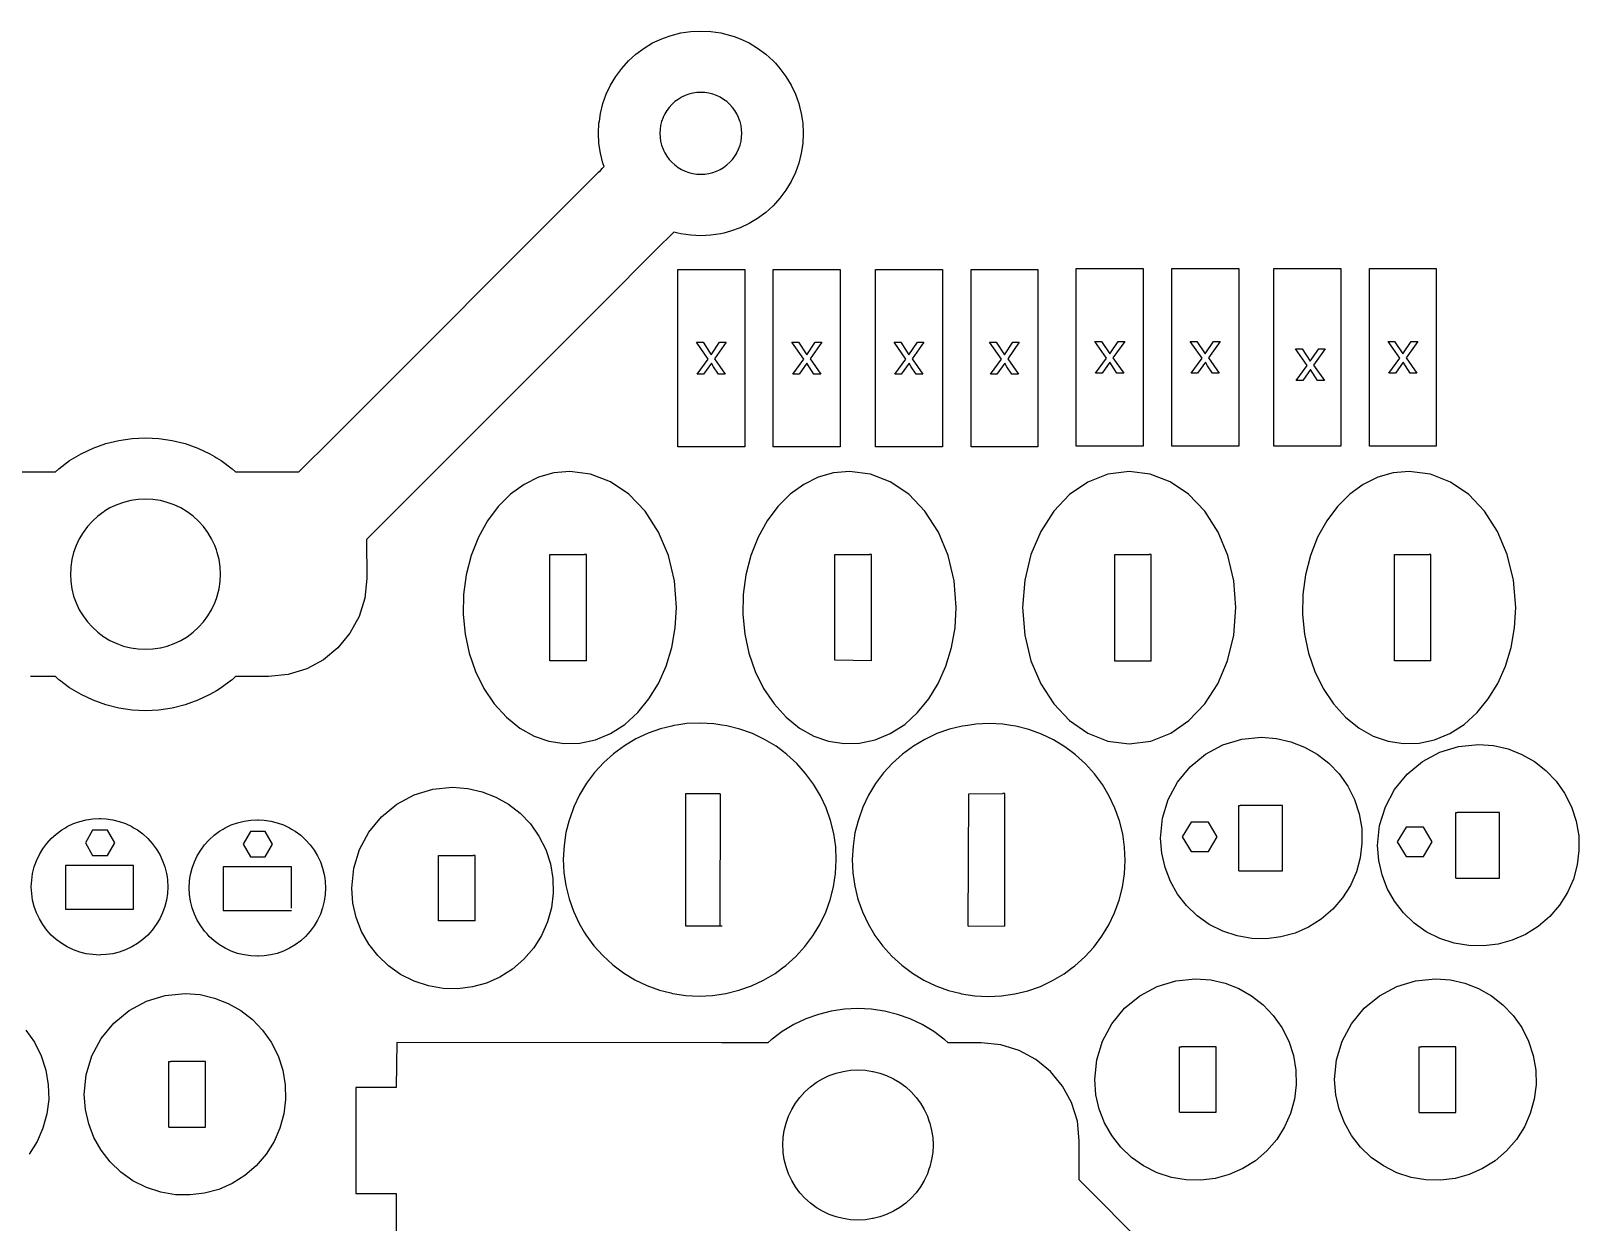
# Model space of a CAD drawing. Extents: x -171 to 171, y -88 to 88.
# Drawn here: x 60.6 to 170.5, y 3.2 to 87.8 of the extents above; entities that cross this region are included whole.
import ezdxf

# ---------------------------------------------------------------- set-up
doc = ezdxf.new("R2010")
doc.units = 0
doc.layers.add('MODELSKETCH_VISIBLE', color=7, linetype='CONTINUOUS')

msp = doc.modelspace()

# ---------------------------------------------------------------- linework, layer by layer
at = {"layer": 'MODELSKETCH_VISIBLE'}
for p, q in [((104.13, 86.55), (104.74, 86.92)), ((104.74, 86.92), (105.39, 87.22)), ((105.39, 87.22), (105.52, 87.27)), ((105.52, 87.27), (106.06, 87.46)), ((106.06, 87.46), (106.75, 87.63)), ((106.75, 87.63), (107.45, 87.74)), ((107.45, 87.74), (108.17, 87.77)), ((108.17, 87.77), (108.88, 87.74)), ((108.88, 87.74), (109.58, 87.63)), ((109.58, 87.63), (110.28, 87.46)), ((110.28, 87.46), (110.53, 87.37)), ((110.53, 87.37), (110.95, 87.22)), ((110.95, 87.22), (111.59, 86.92)), ((111.59, 86.92), (112.2, 86.55)), ((103.03, 85.65), (103.56, 86.12)), ((103.56, 86.12), (104.13, 86.55)), ((112.2, 86.55), (112.78, 86.12)), ((112.78, 86.12), (113.3, 85.65)), ((102.12, 84.54), (102.55, 85.12)), ((102.55, 85.12), (103.03, 85.65)), ((113.3, 85.65), (113.46, 85.48)), ((113.46, 85.48), (113.78, 85.12)), ((113.78, 85.12), (114.21, 84.54)), ((101.45, 83.29), (101.76, 83.93)), ((101.76, 83.93), (102.12, 84.54)), ((114.21, 84.54), (114.58, 83.93)), ((114.58, 83.93), (114.88, 83.29)), ((101.04, 81.92), (101.21, 82.62)), ((101.21, 82.62), (101.45, 83.29)), ((106.11, 82.56), (105.92, 82.35)), ((106.32, 82.76), (106.11, 82.56)), ((106.55, 82.92), (106.32, 82.76)), ((106.76, 83.05), (106.55, 82.92)), ((106.8, 83.07), (106.76, 83.05)), ((107.05, 83.19), (106.8, 83.07)), ((107.32, 83.29), (107.05, 83.19)), ((107.5, 83.34), (107.32, 83.29)), ((107.6, 83.36), (107.5, 83.34)), ((107.88, 83.4), (107.6, 83.36)), ((108.17, 83.41), (107.88, 83.4)), ((108.45, 83.4), (108.17, 83.41)), ((108.73, 83.36), (108.45, 83.4)), ((109.01, 83.29), (108.73, 83.36)), ((109.28, 83.19), (109.01, 83.29)), ((109.49, 83.1), (109.28, 83.19)), ((109.54, 83.07), (109.49, 83.1)), ((109.78, 82.92), (109.54, 83.07)), ((110.01, 82.76), (109.78, 82.92)), ((110.22, 82.56), (110.01, 82.76)), ((110.42, 82.35), (110.22, 82.56)), ((114.88, 83.29), (115.12, 82.62)), ((115.12, 82.62), (115.17, 82.42)), ((100.93, 81.22), (100.96, 81.37)), ((100.96, 81.37), (101.04, 81.92)), ((105.38, 81.35), (105.31, 81.07)), ((105.48, 81.62), (105.38, 81.35)), ((105.52, 81.71), (105.48, 81.62)), ((105.6, 81.88), (105.52, 81.71)), ((105.75, 82.12), (105.6, 81.88)), ((105.92, 82.35), (105.75, 82.12)), ((110.58, 82.12), (110.42, 82.35)), ((110.73, 81.88), (110.58, 82.12)), ((110.85, 81.62), (110.73, 81.88)), ((110.94, 81.37), (110.85, 81.62)), ((110.95, 81.35), (110.94, 81.37)), ((111.02, 81.07), (110.95, 81.35)), ((115.17, 82.42), (115.29, 81.92)), ((115.29, 81.92), (115.38, 81.37)), ((115.38, 81.37), (115.4, 81.22)), ((100.9, 80.51), (100.93, 81.22)), ((100.93, 79.79), (100.9, 80.51)), ((105.27, 80.79), (105.26, 80.51)), ((105.26, 80.51), (105.27, 80.22)), ((105.31, 81.07), (105.27, 80.79)), ((111.06, 80.79), (111.02, 81.07)), ((111.07, 80.51), (111.06, 80.79)), ((111.06, 80.22), (111.07, 80.51)), ((115.4, 81.22), (115.43, 80.51)), ((115.43, 80.51), (115.4, 79.79)), ((101.04, 79.09), (100.93, 79.79)), ((105.27, 80.22), (105.31, 79.94)), ((105.31, 79.94), (105.38, 79.66)), ((105.38, 79.66), (105.48, 79.39)), ((105.48, 79.39), (105.52, 79.31)), ((105.52, 79.31), (105.6, 79.13)), ((110.73, 79.13), (110.85, 79.39)), ((110.85, 79.39), (110.95, 79.66)), ((110.85, 79.39), (110.85, 79.39)), ((110.95, 79.66), (111.02, 79.94)), ((111.02, 79.94), (111.06, 80.22)), ((115.4, 79.79), (115.29, 79.09)), ((101.21, 78.4), (101.04, 79.09)), ((101.19, 78.04), (101.28, 78.13)), ((101.3, 78.15), (101.21, 78.4)), ((101.28, 78.13), (101.3, 78.15)), ((105.6, 79.13), (105.75, 78.89)), ((105.75, 78.89), (105.92, 78.66)), ((105.92, 78.66), (106.11, 78.45)), ((106.11, 78.45), (106.32, 78.26)), ((106.32, 78.26), (106.55, 78.09)), ((106.55, 78.09), (106.8, 77.94)), ((109.54, 77.94), (109.78, 78.09)), ((109.78, 78.09), (110.01, 78.26)), ((110.01, 78.26), (110.22, 78.45)), ((110.22, 78.45), (110.42, 78.66)), ((110.42, 78.66), (110.58, 78.89)), ((110.58, 78.89), (110.71, 79.11)), ((110.71, 79.11), (110.73, 79.13)), ((115.12, 78.4), (114.88, 77.73)), ((115.29, 79.09), (115.12, 78.4)), ((82.05, 58.9), (100.9, 77.74)), ((100.9, 77.74), (101.03, 77.87)), ((101.03, 77.87), (101.19, 78.04)), ((106.8, 77.94), (107.05, 77.82)), ((107.05, 77.82), (107.32, 77.72)), ((107.32, 77.72), (107.5, 77.68)), ((107.5, 77.68), (107.6, 77.65)), ((107.6, 77.65), (107.88, 77.61)), ((107.88, 77.61), (108.17, 77.6)), ((108.17, 77.6), (108.45, 77.61)), ((108.45, 77.61), (108.73, 77.65)), ((108.73, 77.65), (109.01, 77.72)), ((109.01, 77.72), (109.28, 77.82)), ((109.28, 77.82), (109.49, 77.92)), ((109.49, 77.92), (109.54, 77.94)), ((114.58, 77.08), (114.21, 76.47)), ((114.88, 77.73), (114.58, 77.08)), ((113.78, 75.9), (113.46, 75.54)), ((114.21, 76.47), (113.78, 75.9)), ((112.78, 74.89), (112.2, 74.46)), ((113.3, 75.37), (112.78, 74.89)), ((113.46, 75.54), (113.3, 75.37)), ((110.95, 73.79), (110.28, 73.55)), ((111.59, 74.1), (110.95, 73.79)), ((112.2, 74.46), (111.59, 74.1)), ((105.99, 73.24), (105.26, 72.51)), ((106.18, 73.43), (105.99, 73.24)), ((106.24, 73.49), (106.18, 73.43)), ((106.25, 73.5), (106.24, 73.49)), ((106.53, 73.43), (106.25, 73.5)), ((106.75, 73.38), (106.53, 73.43)), ((107.45, 73.27), (106.75, 73.38)), ((108.17, 73.24), (107.45, 73.27)), ((108.88, 73.27), (108.17, 73.24)), ((109.58, 73.38), (108.88, 73.27)), ((109.8, 73.43), (109.58, 73.38)), ((110.28, 73.55), (109.8, 73.43)), ((105.26, 72.51), (100.9, 68.15)), ((106.53, 70.83), (111.28, 70.83)), ((106.53, 58.24), (106.53, 70.83)), ((111.28, 70.83), (111.28, 58.24)), ((113.31, 58.24), (113.31, 70.83)), ((113.31, 70.83), (118.06, 70.83)), ((118.06, 70.83), (118.06, 58.24)), ((120.57, 58.24), (120.57, 70.83)), ((120.57, 70.83), (125.32, 70.83)), ((125.32, 70.83), (125.32, 58.24)), ((127.35, 58.24), (127.35, 70.83)), ((127.35, 70.83), (132.1, 70.83)), ((132.1, 70.83), (132.1, 58.24)), ((134.82, 58.31), (134.82, 70.91)), ((134.82, 70.91), (139.57, 70.91)), ((139.57, 70.91), (139.57, 58.31)), ((141.61, 58.31), (141.61, 70.91)), ((141.61, 70.91), (146.36, 70.91)), ((146.36, 70.91), (146.36, 58.31)), ((148.86, 58.31), (148.86, 70.91)), ((148.86, 70.91), (153.61, 70.91)), ((153.61, 70.91), (153.61, 58.31)), ((155.65, 58.31), (155.65, 70.91)), ((155.65, 70.91), (160.39, 70.91)), ((160.39, 70.91), (160.39, 58.31)), ((100.9, 68.15), (91.65, 58.9)), ((108.69, 64.47), (107.85, 65.67)), ((107.85, 65.67), (108.32, 65.67)), ((108.32, 65.67), (108.9, 64.78)), ((108.9, 64.78), (109.5, 65.67)), ((109.96, 65.67), (109.14, 64.49)), ((109.5, 65.67), (109.96, 65.67)), ((114.63, 65.67), (115.1, 65.67)), ((115.47, 64.47), (114.63, 65.67)), ((115.1, 65.67), (115.69, 64.78)), ((115.69, 64.78), (116.28, 65.67)), ((116.75, 65.67), (115.92, 64.49)), ((116.28, 65.67), (116.75, 65.67)), ((121.89, 65.67), (122.36, 65.67)), ((122.73, 64.47), (121.89, 65.67)), ((122.36, 65.67), (122.94, 64.78)), ((122.94, 64.78), (123.54, 65.67)), ((124, 65.67), (123.18, 64.49)), ((123.54, 65.67), (124, 65.67)), ((128.67, 65.67), (129.14, 65.67)), ((129.51, 64.47), (128.67, 65.67)), ((129.14, 65.67), (129.72, 64.78)), ((129.72, 64.78), (130.32, 65.67)), ((130.78, 65.67), (129.96, 64.49)), ((130.32, 65.67), (130.78, 65.67)), ((136.14, 65.74), (136.61, 65.74)), ((136.98, 64.54), (136.14, 65.74)), ((136.61, 65.74), (137.2, 64.85)), ((137.2, 64.85), (137.79, 65.74)), ((138.26, 65.74), (137.43, 64.56)), ((137.79, 65.74), (138.26, 65.74)), ((142.92, 65.74), (143.39, 65.74)), ((143.76, 64.54), (142.92, 65.74)), ((143.39, 65.74), (143.98, 64.85)), ((143.98, 64.85), (144.57, 65.74)), ((145.04, 65.74), (144.21, 64.56)), ((144.57, 65.74), (145.04, 65.74)), ((150.39, 65.22), (150.86, 65.22)), ((151.23, 64.02), (150.39, 65.22)), ((150.86, 65.22), (151.44, 64.33)), ((151.44, 64.33), (152.04, 65.22)), ((152.5, 65.22), (151.68, 64.04)), ((152.04, 65.22), (152.5, 65.22)), ((156.96, 65.74), (157.43, 65.74)), ((157.8, 64.54), (156.96, 65.74)), ((157.43, 65.74), (158.02, 64.85)), ((158.02, 64.85), (158.61, 65.74)), ((159.08, 65.74), (158.25, 64.56)), ((158.61, 65.74), (159.08, 65.74)), ((107.9, 63.41), (108.69, 64.47)), ((108.92, 64.19), (108.36, 63.41)), ((109.07, 63.94), (108.92, 64.19)), ((109.42, 63.41), (109.07, 63.94)), ((109.14, 64.49), (109.9, 63.41)), ((114.69, 63.41), (115.47, 64.47)), ((115.7, 64.19), (115.14, 63.41)), ((115.86, 63.94), (115.7, 64.19)), ((116.2, 63.41), (115.86, 63.94)), ((115.92, 64.49), (116.68, 63.41)), ((121.94, 63.41), (122.73, 64.47)), ((122.96, 64.19), (122.4, 63.41)), ((123.11, 63.94), (122.96, 64.19)), ((123.46, 63.41), (123.11, 63.94)), ((123.18, 64.49), (123.94, 63.41)), ((128.73, 63.41), (129.51, 64.47)), ((129.74, 64.19), (129.18, 63.41)), ((129.9, 63.94), (129.74, 64.19)), ((130.24, 63.41), (129.9, 63.94)), ((129.96, 64.49), (130.72, 63.41)), ((136.2, 63.48), (136.98, 64.54)), ((137.21, 64.26), (136.66, 63.48)), ((137.37, 64.01), (137.21, 64.26)), ((137.71, 63.48), (137.37, 64.01)), ((137.43, 64.56), (138.19, 63.48)), ((142.98, 63.48), (143.76, 64.54)), ((143.99, 64.26), (143.44, 63.48)), ((144.15, 64.01), (143.99, 64.26)), ((144.5, 63.48), (144.15, 64.01)), ((144.21, 64.56), (144.97, 63.48)), ((150.44, 62.96), (151.23, 64.02)), ((151.68, 64.04), (152.44, 62.96)), ((157.02, 63.48), (157.8, 64.54)), ((158.03, 64.26), (157.48, 63.48)), ((158.19, 64.01), (158.03, 64.26)), ((158.54, 63.48), (158.19, 64.01)), ((158.25, 64.56), (159.01, 63.48)), ((108.36, 63.41), (107.9, 63.41)), ((109.9, 63.41), (109.42, 63.41)), ((115.14, 63.41), (114.69, 63.41)), ((116.68, 63.41), (116.2, 63.41)), ((122.4, 63.41), (121.94, 63.41)), ((123.94, 63.41), (123.46, 63.41)), ((129.18, 63.41), (128.73, 63.41)), ((130.72, 63.41), (130.24, 63.41)), ((136.66, 63.48), (136.2, 63.48)), ((138.19, 63.48), (137.71, 63.48)), ((143.44, 63.48), (142.98, 63.48)), ((144.97, 63.48), (144.5, 63.48)), ((150.9, 62.96), (150.44, 62.96)), ((151.46, 63.74), (150.9, 62.96)), ((151.61, 63.49), (151.46, 63.74)), ((151.96, 62.96), (151.61, 63.49)), ((152.44, 62.96), (151.96, 62.96)), ((157.48, 63.48), (157.02, 63.48)), ((159.01, 63.48), (158.54, 63.48)), ((65.02, 58.16), (65.92, 58.48)), ((65.92, 58.48), (66.84, 58.71)), ((66.84, 58.71), (67.78, 58.85)), ((67.78, 58.85), (68.73, 58.9)), ((68.73, 58.9), (69.68, 58.85)), ((69.68, 58.85), (70.62, 58.71)), ((70.62, 58.71), (71.54, 58.48)), ((71.54, 58.48), (72.44, 58.16)), ((79.63, 56.48), (82.05, 58.9)), ((91.65, 58.9), (89.22, 56.48)), ((139.57, 58.31), (134.82, 58.31)), ((146.36, 58.31), (141.61, 58.31)), ((153.61, 58.31), (148.86, 58.31)), ((160.39, 58.31), (155.65, 58.31)), ((62.58, 56.7), (63.34, 57.27)), ((63.34, 57.27), (63.83, 57.56)), ((63.83, 57.56), (64.16, 57.75)), ((64.16, 57.75), (65.02, 58.16)), ((72.44, 58.16), (73.3, 57.75)), ((73.3, 57.75), (73.62, 57.56)), ((73.62, 57.56), (73.77, 57.47)), ((73.77, 57.47), (74.11, 57.27)), ((74.11, 57.27), (74.88, 56.7)), ((111.28, 58.24), (106.53, 58.24)), ((118.06, 58.24), (113.31, 58.24)), ((125.32, 58.24), (120.57, 58.24)), ((132.1, 58.24), (127.35, 58.24)), ((59.04, 56.48), (62.03, 56.48)), ((62.03, 56.48), (62.28, 56.48)), ((62.28, 56.48), (62.34, 56.48)), ((62.34, 56.48), (62.58, 56.7)), ((74.88, 56.7), (75.12, 56.48)), ((75.12, 56.48), (75.2, 56.48)), ((75.2, 56.48), (75.39, 56.48)), ((75.39, 56.48), (75.66, 56.48)), ((75.66, 56.48), (76, 56.48)), ((76, 56.48), (76.41, 56.48)), ((76.41, 56.48), (76.88, 56.48)), ((76.88, 56.48), (77.43, 56.48)), ((77.43, 56.48), (78.06, 56.48)), ((78.06, 56.48), (78.42, 56.48)), ((78.42, 56.48), (79.63, 56.48)), ((89.22, 56.48), (84.43, 51.68)), ((96.64, 56.09), (95.61, 55.57)), ((97.73, 56.4), (96.64, 56.09)), ((98.86, 56.51), (97.73, 56.4)), ((100.34, 56.32), (98.86, 56.51)), ((101.76, 55.77), (100.34, 56.32)), ((116.5, 56.09), (115.47, 55.57)), ((117.59, 56.4), (116.5, 56.09)), ((118.72, 56.51), (117.59, 56.4)), ((120.21, 56.32), (118.72, 56.51)), ((121.62, 55.77), (120.21, 56.32)), ((137.06, 56.31), (135.64, 55.75)), ((138.59, 56.51), (137.06, 56.31)), ((140.07, 56.32), (138.59, 56.51)), ((141.49, 55.77), (140.07, 56.32)), ((156.23, 56.09), (155.2, 55.57)), ((157.32, 56.4), (156.23, 56.09)), ((158.45, 56.51), (157.32, 56.4)), ((159.98, 56.31), (158.45, 56.51)), ((161.4, 55.75), (159.98, 56.31)), ((95.61, 55.57), (94.65, 54.88)), ((103.06, 54.89), (101.76, 55.77)), ((115.47, 55.57), (114.51, 54.88)), ((122.93, 54.89), (121.62, 55.77)), ((135.64, 55.75), (134.35, 54.86)), ((142.79, 54.89), (141.49, 55.77)), ((155.2, 55.57), (154.24, 54.88)), ((162.69, 54.86), (161.4, 55.75)), ((66.21, 53.91), (65.83, 53.68)), ((66.69, 54.13), (66.21, 53.91)), ((67.18, 54.31), (66.69, 54.13)), ((67.69, 54.44), (67.18, 54.31)), ((68.21, 54.51), (67.69, 54.44)), ((68.73, 54.54), (68.21, 54.51)), ((69.25, 54.51), (68.73, 54.54)), ((69.77, 54.44), (69.25, 54.51)), ((69.8, 54.43), (69.77, 54.44)), ((70.28, 54.31), (69.8, 54.43)), ((70.77, 54.13), (70.28, 54.31)), ((71.24, 53.91), (70.77, 54.13)), ((71.69, 53.64), (71.24, 53.91)), ((93.78, 54.02), (93.02, 53)), ((94.65, 54.88), (93.78, 54.02)), ((104.22, 53.68), (103.06, 54.89)), ((113.64, 54.02), (112.88, 53)), ((114.51, 54.88), (113.64, 54.02)), ((124.08, 53.68), (122.93, 54.89)), ((134.35, 54.86), (133.23, 53.68)), ((143.95, 53.68), (142.79, 54.89)), ((153.37, 54.02), (152.61, 53)), ((154.24, 54.88), (153.37, 54.02)), ((163.81, 53.68), (162.69, 54.86)), ((64.96, 52.98), (64.61, 52.59)), ((65.35, 53.33), (64.96, 52.98)), ((65.77, 53.64), (65.35, 53.33)), ((65.83, 53.68), (65.77, 53.64)), ((72.11, 53.33), (71.69, 53.64)), ((72.5, 52.98), (72.11, 53.33)), ((72.85, 52.59), (72.5, 52.98)), ((93.02, 53), (92.37, 51.83)), ((105.16, 52.2), (104.22, 53.68)), ((112.88, 53), (112.23, 51.83)), ((125.03, 52.2), (124.08, 53.68)), ((133.23, 53.68), (132.3, 52.25)), ((144.89, 52.2), (143.95, 53.68)), ((152.61, 53), (151.96, 51.83)), ((164.73, 52.25), (163.81, 53.68)), ((64.03, 51.72), (63.8, 51.25)), ((64.3, 52.17), (64.03, 51.72)), ((64.61, 52.59), (64.3, 52.17)), ((73.16, 52.17), (72.85, 52.59)), ((73.43, 51.72), (73.16, 52.17)), ((73.65, 51.25), (73.43, 51.72)), ((84.43, 51.68), (84.44, 48.9)), ((92.37, 51.83), (91.86, 50.54)), ((105.86, 50.54), (105.16, 52.2)), ((112.23, 51.83), (111.72, 50.54)), ((125.72, 50.54), (125.03, 52.2)), ((132.3, 52.25), (131.6, 50.6)), ((145.59, 50.54), (144.89, 52.2)), ((151.96, 51.83), (151.45, 50.54)), ((165.43, 50.6), (164.73, 52.25)), ((63.63, 50.76), (63.5, 50.25)), ((63.8, 51.25), (63.63, 50.76)), ((73.77, 50.93), (73.65, 51.25)), ((73.83, 50.76), (73.77, 50.93)), ((73.96, 50.25), (73.83, 50.76)), ((97.44, 50.6), (99.9, 50.61)), ((97.44, 43.07), (97.44, 50.6)), ((100.04, 50.61), (99.9, 50.61)), ((100.04, 43.07), (100.04, 50.61)), ((117.68, 43.1), (117.68, 50.6)), ((117.68, 50.6), (120.14, 50.6)), ((120.28, 50.6), (120.14, 50.6)), ((120.28, 43.07), (120.28, 50.6)), ((131.6, 50.6), (131.16, 48.79)), ((137.55, 43.04), (137.55, 50.6)), ((137.55, 50.6), (140, 50.6)), ((140.15, 50.6), (140, 50.6)), ((140.15, 43.04), (140.15, 50.6)), ((157.41, 43.07), (157.41, 50.6)), ((157.41, 50.6), (159.87, 50.6)), ((160.01, 50.6), (159.87, 50.6)), ((160.01, 43.07), (160.01, 50.6)), ((165.87, 48.79), (165.43, 50.6)), ((63.42, 49.62), (63.4, 49.21)), ((63.5, 50.25), (63.42, 49.73)), ((63.42, 49.73), (63.42, 49.62)), ((74.03, 49.73), (73.96, 50.25)), ((74.06, 49.21), (74.03, 49.73)), ((91.86, 50.54), (91.5, 49.16)), ((106.29, 48.73), (105.86, 50.54)), ((111.72, 50.54), (111.37, 49.16)), ((126.15, 48.73), (125.72, 50.54)), ((146.02, 48.73), (145.59, 50.54)), ((151.45, 50.54), (151.09, 49.16)), ((63.4, 49.21), (63.42, 48.69)), ((63.42, 48.69), (63.5, 48.17)), ((73.96, 48.17), (74.03, 48.69)), ((74.03, 48.69), (74.06, 49.21)), ((84.44, 48.9), (84.3, 47.5)), ((91.5, 49.16), (91.31, 47.76)), ((106.44, 46.84), (106.29, 48.73)), ((111.37, 49.16), (111.18, 47.76)), ((126.3, 46.84), (126.15, 48.73)), ((131.16, 48.79), (131.01, 46.84)), ((146.16, 46.84), (146.02, 48.73)), ((151.09, 49.16), (150.91, 47.76)), ((166.03, 46.84), (165.87, 48.79)), ((63.5, 48.17), (63.63, 47.66)), ((63.63, 47.66), (63.8, 47.17)), ((73.65, 47.17), (73.77, 47.48)), ((73.77, 47.48), (73.83, 47.66)), ((73.83, 47.66), (73.96, 48.17)), ((84.3, 47.5), (83.9, 46.2)), ((91.31, 47.76), (91.29, 46.34)), ((111.18, 47.76), (111.15, 46.34)), ((150.91, 47.76), (150.88, 46.34)), ((63.8, 47.17), (64.03, 46.69)), ((64.03, 46.69), (64.3, 46.25)), ((64.3, 46.25), (64.61, 45.82)), ((72.85, 45.82), (73.16, 46.25)), ((73.16, 46.25), (73.43, 46.69)), ((73.43, 46.69), (73.65, 47.17)), ((83.9, 46.2), (83.25, 45.02)), ((91.29, 46.34), (91.43, 44.95)), ((106.35, 45.39), (106.44, 46.84)), ((111.15, 46.34), (111.29, 44.95)), ((126.22, 45.39), (126.3, 46.84)), ((131.01, 46.84), (131.16, 44.89)), ((146.01, 44.89), (146.16, 46.84)), ((150.88, 46.34), (151.02, 44.95)), ((165.94, 45.39), (166.03, 46.84)), ((64.61, 45.82), (64.96, 45.44)), ((64.96, 45.44), (65.35, 45.09)), ((65.35, 45.09), (65.77, 44.77)), ((71.69, 44.77), (72.11, 45.09)), ((72.11, 45.09), (72.5, 45.44)), ((72.5, 45.44), (72.85, 45.82)), ((106.1, 44), (106.35, 45.39)), ((125.97, 44), (126.22, 45.39)), ((165.7, 44), (165.94, 45.39)), ((65.77, 44.77), (65.83, 44.74)), ((65.83, 44.74), (66.21, 44.51)), ((66.21, 44.51), (66.69, 44.28)), ((66.69, 44.28), (67.18, 44.11)), ((67.18, 44.11), (67.69, 43.98)), ((67.69, 43.98), (68.21, 43.9)), ((69.25, 43.9), (69.77, 43.98)), ((69.77, 43.98), (69.8, 43.99)), ((69.8, 43.99), (70.28, 44.11)), ((70.28, 44.11), (70.77, 44.28)), ((70.77, 44.28), (71.24, 44.51)), ((71.24, 44.51), (71.69, 44.77)), ((82.4, 43.99), (81.36, 43.14)), ((83.25, 45.02), (82.4, 43.99)), ((91.43, 44.95), (91.72, 43.6)), ((105.7, 42.69), (106.1, 44)), ((111.29, 44.95), (111.58, 43.6)), ((125.57, 42.69), (125.97, 44)), ((131.16, 44.89), (131.6, 43.07)), ((145.57, 43.07), (146.01, 44.89)), ((151.02, 44.95), (151.31, 43.6)), ((165.3, 42.69), (165.7, 44)), ((68.21, 43.9), (68.73, 43.88)), ((68.73, 43.88), (69.25, 43.9)), ((81.36, 43.14), (80.18, 42.5)), ((91.72, 43.6), (92.16, 42.3)), ((100.04, 43.07), (97.44, 43.07)), ((111.58, 43.6), (112.03, 42.3)), ((120.28, 43.07), (117.68, 43.1)), ((131.6, 43.07), (132.3, 41.43)), ((140.15, 43.04), (137.55, 43.04)), ((144.87, 41.43), (145.57, 43.07)), ((151.31, 43.6), (151.76, 42.3)), ((160.01, 43.07), (157.41, 43.07)), ((61.05, 41.94), (60.57, 41.94)), ((61.46, 41.94), (61.05, 41.94)), ((61.8, 41.94), (61.46, 41.94)), ((62.07, 41.94), (61.8, 41.94)), ((62.25, 41.94), (62.07, 41.94)), ((62.34, 41.94), (62.25, 41.94)), ((62.58, 41.72), (62.34, 41.94)), ((75.12, 41.94), (74.88, 41.72)), ((75.18, 41.94), (75.12, 41.94)), ((77.46, 41.95), (75.18, 41.94)), ((78.87, 42.09), (77.46, 41.95)), ((80.18, 42.5), (78.87, 42.09)), ((92.16, 42.3), (92.76, 41.1)), ((105.16, 41.46), (105.7, 42.69)), ((112.03, 42.3), (112.62, 41.1)), ((125.02, 41.46), (125.57, 42.69)), ((151.76, 42.3), (152.35, 41.1)), ((164.75, 41.46), (165.3, 42.69)), ((62.63, 41.68), (62.58, 41.72)), ((63.34, 41.15), (62.63, 41.68)), ((64.16, 40.66), (63.34, 41.15)), ((73.77, 40.94), (73.3, 40.66)), ((74.11, 41.15), (73.77, 40.94)), ((74.83, 41.68), (74.11, 41.15)), ((74.88, 41.72), (74.83, 41.68)), ((92.76, 41.1), (93.5, 40)), ((104.48, 40.35), (105.16, 41.46)), ((112.62, 41.1), (113.36, 40)), ((124.35, 40.35), (125.02, 41.46)), ((132.3, 41.43), (133.23, 40)), ((143.95, 40), (144.87, 41.43)), ((152.35, 41.1), (153.09, 40)), ((164.08, 40.35), (164.75, 41.46)), ((65.02, 40.26), (64.16, 40.66)), ((65.92, 39.94), (65.02, 40.26)), ((66.84, 39.7), (65.92, 39.94)), ((67.78, 39.56), (66.84, 39.7)), ((70.62, 39.7), (69.68, 39.56)), ((71.54, 39.94), (70.62, 39.7)), ((72.44, 40.26), (71.54, 39.94)), ((73.3, 40.66), (72.44, 40.26)), ((93.5, 40), (94.36, 39.05)), ((103.68, 39.38), (104.48, 40.35)), ((113.36, 40), (114.23, 39.05)), ((123.55, 39.38), (124.35, 40.35)), ((133.23, 40), (134.35, 38.82)), ((142.82, 38.82), (143.95, 40)), ((153.09, 40), (153.95, 39.05)), ((163.28, 39.38), (164.08, 40.35)), ((68.73, 39.52), (67.78, 39.56)), ((69.68, 39.56), (68.73, 39.52)), ((94.36, 39.05), (95.31, 38.29)), ((101.76, 37.9), (102.77, 38.55)), ((102.77, 38.55), (103.68, 39.38)), ((106.6, 38.51), (106.24, 38.46)), ((107.18, 38.6), (106.6, 38.51)), ((108.13, 38.64), (107.18, 38.6)), ((109.08, 38.59), (108.13, 38.64)), ((109.66, 38.5), (109.08, 38.59)), ((110.02, 38.45), (109.66, 38.5)), ((114.23, 39.05), (115.17, 38.29)), ((121.62, 37.9), (122.64, 38.55)), ((122.64, 38.55), (123.55, 39.38)), ((127.12, 38.48), (126.75, 38.43)), ((127.7, 38.57), (127.12, 38.48)), ((128.65, 38.61), (127.7, 38.57)), ((129.6, 38.56), (128.65, 38.61)), ((130.17, 38.47), (129.6, 38.56)), ((134.35, 38.82), (135.64, 37.92)), ((141.54, 37.92), (142.82, 38.82)), ((153.95, 39.05), (154.9, 38.29)), ((161.35, 37.9), (162.36, 38.55)), ((162.36, 38.55), (163.28, 39.38)), ((95.31, 38.29), (96.32, 37.72)), ((96.32, 37.72), (97.38, 37.35)), ((99.58, 37.21), (100.68, 37.45)), ((100.68, 37.45), (101.76, 37.9)), ((103.56, 37.51), (102.74, 37.03)), ((104.42, 37.92), (103.56, 37.51)), ((105.31, 38.23), (104.42, 37.92)), ((106.1, 38.43), (105.31, 38.23)), ((106.24, 38.46), (106.1, 38.43)), ((110.94, 38.21), (110.02, 38.45)), ((111.83, 37.89), (110.94, 38.21)), ((112.69, 37.48), (111.83, 37.89)), ((113.51, 36.99), (112.69, 37.48)), ((115.17, 38.29), (116.18, 37.72)), ((116.18, 37.72), (117.24, 37.35)), ((119.44, 37.21), (120.54, 37.45)), ((120.54, 37.45), (121.62, 37.9)), ((124.07, 37.48), (123.26, 37)), ((124.93, 37.89), (124.07, 37.48)), ((125.83, 38.2), (124.93, 37.89)), ((126.62, 38.4), (125.83, 38.2)), ((126.75, 38.43), (126.62, 38.4)), ((130.54, 38.42), (130.17, 38.47)), ((131.46, 38.18), (130.54, 38.42)), ((132.35, 37.86), (131.46, 38.18)), ((133.21, 37.45), (132.35, 37.86)), ((134.02, 36.96), (133.21, 37.45)), ((135.64, 37.92), (137.06, 37.36)), ((140.11, 37.36), (141.54, 37.92)), ((145.23, 37.09), (146.57, 37.49)), ((146.57, 37.49), (147.97, 37.63)), ((147.97, 37.63), (149.04, 37.55)), ((149.04, 37.55), (150.07, 37.32)), ((154.9, 38.29), (155.91, 37.72)), ((155.91, 37.72), (156.97, 37.35)), ((159.17, 37.21), (160.27, 37.45)), ((160.27, 37.45), (161.35, 37.9)), ((97.38, 37.35), (98.47, 37.18)), ((98.47, 37.18), (99.58, 37.21)), ((101.97, 36.46), (101.27, 35.83)), ((102.74, 37.03), (101.97, 36.46)), ((114.04, 36.59), (113.51, 36.99)), ((114.27, 36.42), (114.04, 36.59)), ((114.97, 35.77), (114.27, 36.42)), ((117.24, 37.35), (118.34, 37.18)), ((118.34, 37.18), (119.44, 37.21)), ((122.49, 36.44), (121.78, 35.8)), ((123.26, 37), (122.49, 36.44)), ((134.55, 36.56), (134.02, 36.96)), ((134.78, 36.39), (134.55, 36.56)), ((135.49, 35.75), (134.78, 36.39)), ((137.06, 37.36), (138.59, 37.16)), ((138.59, 37.16), (140.11, 37.36)), ((142.91, 35.54), (144, 36.43)), ((144, 36.43), (145.23, 37.09)), ((150.07, 37.32), (151.04, 36.94)), ((151.04, 36.94), (151.94, 36.43)), ((151.94, 36.43), (152.76, 35.79)), ((156.97, 37.35), (158.06, 37.18)), ((158.06, 37.18), (159.17, 37.21)), ((159.41, 35.92), (160.64, 36.57)), ((160.64, 36.57), (161.97, 36.98)), ((161.97, 36.98), (163.38, 37.12)), ((163.38, 37.12), (164.45, 37.04)), ((164.45, 37.04), (165.48, 36.8)), ((165.48, 36.8), (166.45, 36.42)), ((166.45, 36.42), (167.35, 35.91)), ((101.27, 35.83), (100.62, 35.13)), ((115.6, 35.07), (114.97, 35.77)), ((121.78, 35.8), (121.14, 35.1)), ((136.12, 35.04), (135.49, 35.75)), ((142.01, 34.45), (142.91, 35.54)), ((152.76, 35.79), (153.49, 35.03)), ((158.32, 35.02), (159.41, 35.92)), ((167.35, 35.91), (168.17, 35.27)), ((168.17, 35.27), (168.89, 34.52)), ((89.14, 33.94), (90.54, 34.08)), ((90.54, 34.08), (91.61, 34)), ((100.05, 34.37), (99.56, 33.55)), ((100.62, 35.13), (100.05, 34.37)), ((116.17, 34.3), (115.6, 35.07)), ((116.65, 33.48), (116.17, 34.3)), ((120.57, 34.34), (120.08, 33.52)), ((121.14, 35.1), (120.57, 34.34)), ((136.69, 34.27), (136.12, 35.04)), ((137.17, 33.45), (136.69, 34.27)), ((141.36, 33.21), (142.01, 34.45)), ((153.49, 35.03), (154.1, 34.17)), ((154.1, 34.17), (154.58, 33.21)), ((157.42, 33.93), (158.32, 35.02)), ((168.89, 34.52), (169.5, 33.66)), ((86.57, 32.88), (87.8, 33.54)), ((87.8, 33.54), (89.14, 33.94)), ((91.61, 34), (92.64, 33.77)), ((92.64, 33.77), (93.61, 33.39)), ((93.61, 33.39), (94.51, 32.88)), ((99.56, 33.55), (99.15, 32.69)), ((107.09, 33.65), (109.54, 33.64)), ((107.09, 24.23), (107.09, 33.65)), ((109.54, 33.61), (109.51, 24.22)), ((117.06, 32.62), (116.65, 33.48)), ((120.08, 33.52), (119.67, 32.67)), ((127.15, 24.23), (127.19, 33.62)), ((127.19, 33.62), (129.61, 33.63)), ((129.75, 33.63), (129.61, 33.63)), ((129.75, 24.22), (129.75, 33.63)), ((137.57, 32.59), (137.17, 33.45)), ((140.95, 31.88), (141.36, 33.21)), ((154.58, 33.21), (154.91, 32.2)), ((156.77, 32.7), (157.42, 33.93)), ((169.5, 33.66), (169.99, 32.7)), ((84.59, 30.9), (85.48, 31.99)), ((85.48, 31.99), (86.57, 32.88)), ((94.51, 32.88), (95.33, 32.24)), ((95.33, 32.24), (96.06, 31.48)), ((99.15, 32.69), (98.83, 31.8)), ((117.37, 31.73), (117.06, 32.62)), ((119.67, 32.67), (119.35, 31.77)), ((137.89, 31.7), (137.57, 32.59)), ((140.81, 30.48), (140.95, 31.88)), ((146.37, 32.8), (146.47, 32.8)), ((146.37, 28.15), (146.37, 32.8)), ((149.47, 32.8), (146.47, 32.8)), ((149.47, 28.15), (149.47, 32.8)), ((154.91, 32.2), (155.09, 31.16)), ((156.36, 31.36), (156.77, 32.7)), ((161.78, 32.29), (161.87, 32.29)), ((161.78, 27.64), (161.78, 32.29)), ((164.88, 32.29), (161.87, 32.29)), ((164.88, 27.64), (164.88, 32.29)), ((169.99, 32.7), (170.32, 31.68)), ((62.39, 30.76), (62.78, 31.05)), ((62.78, 31.05), (63.04, 31.21)), ((63.04, 31.21), (63.18, 31.29)), ((63.18, 31.29), (63.61, 31.5)), ((63.61, 31.5), (64.06, 31.66)), ((64.06, 31.66), (64.52, 31.77)), ((64.98, 31.04), (64.46, 30.13)), ((64.52, 31.77), (64.99, 31.84)), ((66.03, 31.04), (64.98, 31.04)), ((64.99, 31.84), (65.47, 31.86)), ((65.47, 31.86), (65.56, 31.86)), ((65.56, 31.86), (65.94, 31.84)), ((65.94, 31.84), (66.41, 31.77)), ((66.55, 30.13), (66.03, 31.04)), ((66.41, 31.77), (66.87, 31.66)), ((66.87, 31.66), (67.32, 31.5)), ((67.32, 31.5), (67.75, 31.29)), ((67.75, 31.29), (67.89, 31.21)), ((67.89, 31.21), (68.16, 31.05)), ((68.16, 31.05), (68.54, 30.77)), ((73.6, 30.68), (73.99, 30.96)), ((73.99, 30.96), (74.25, 31.12)), ((74.25, 31.12), (74.39, 31.2)), ((74.39, 31.2), (74.82, 31.41)), ((74.82, 31.41), (75.27, 31.57)), ((75.27, 31.57), (75.73, 31.68)), ((76.19, 30.95), (75.67, 30.04)), ((75.73, 31.68), (76.2, 31.75)), ((77.24, 30.95), (76.19, 30.95)), ((76.2, 31.75), (76.68, 31.78)), ((76.68, 31.78), (76.76, 31.77)), ((76.76, 31.77), (77.15, 31.75)), ((77.15, 31.75), (77.62, 31.68)), ((77.76, 30.04), (77.24, 30.95)), ((77.62, 31.68), (78.08, 31.57)), ((78.08, 31.57), (78.53, 31.41)), ((78.53, 31.41), (78.96, 31.2)), ((78.96, 31.2), (79.1, 31.12)), ((79.1, 31.12), (79.37, 30.96)), ((79.37, 30.96), (79.75, 30.68)), ((83.93, 29.66), (84.59, 30.9)), ((96.06, 31.48), (96.67, 30.62)), ((98.59, 30.88), (98.45, 29.94)), ((98.81, 31.74), (98.59, 30.88)), ((98.83, 31.8), (98.81, 31.74)), ((117.6, 30.8), (117.37, 31.73)), ((117.74, 29.86), (117.6, 30.8)), ((119.11, 30.85), (118.97, 29.91)), ((119.33, 31.71), (119.11, 30.85)), ((119.35, 31.77), (119.33, 31.71)), ((138.12, 30.77), (137.89, 31.7)), ((142.97, 31.61), (142.35, 30.57)), ((144.21, 31.61), (142.97, 31.61)), ((144.83, 30.57), (144.21, 31.61)), ((155.09, 31.16), (155.11, 30.11)), ((156.22, 29.96), (156.36, 31.36)), ((158.24, 31.25), (157.62, 30.21)), ((159.48, 31.25), (158.24, 31.25)), ((160.1, 30.21), (159.48, 31.25)), ((170.32, 31.68), (170.5, 30.64)), ((61.2, 29.3), (61.44, 29.71)), ((61.44, 29.71), (61.72, 30.09)), ((61.72, 30.09), (62.04, 30.45)), ((62.04, 30.45), (62.39, 30.76)), ((64.46, 30.13), (64.98, 29.23)), ((66.03, 29.23), (66.55, 30.13)), ((68.54, 30.77), (68.89, 30.45)), ((68.89, 30.45), (69.21, 30.09)), ((69.21, 30.09), (69.5, 29.71)), ((69.5, 29.71), (69.74, 29.3)), ((72.65, 29.62), (72.93, 30)), ((72.93, 30), (73.25, 30.36)), ((73.25, 30.36), (73.6, 30.68)), ((75.67, 30.04), (76.19, 29.14)), ((77.24, 29.14), (77.76, 30.04)), ((79.75, 30.68), (80.1, 30.36)), ((80.1, 30.36), (80.42, 30)), ((80.42, 30), (80.7, 29.62)), ((96.67, 30.62), (97.15, 29.66)), ((98.45, 29.94), (98.4, 28.99)), ((117.78, 28.91), (117.74, 29.86)), ((118.97, 29.91), (118.92, 28.96)), ((138.25, 29.83), (138.12, 30.77)), ((138.3, 28.88), (138.25, 29.83)), ((140.89, 29.41), (140.81, 30.48)), ((142.35, 30.57), (142.97, 29.53)), ((144.21, 29.53), (144.83, 30.57)), ((155.11, 30.11), (154.99, 29.08)), ((156.3, 28.89), (156.22, 29.96)), ((157.62, 30.21), (158.24, 29.17)), ((159.48, 29.17), (160.1, 30.21)), ((170.5, 30.64), (170.52, 29.6)), ((60.83, 28.43), (60.99, 28.87)), ((60.99, 28.87), (61.2, 29.3)), ((64.98, 29.23), (66.03, 29.23)), ((69.74, 29.3), (69.94, 28.87)), ((69.94, 28.87), (70.1, 28.43)), ((72.04, 28.34), (72.2, 28.78)), ((72.2, 28.78), (72.4, 29.21)), ((72.4, 29.21), (72.65, 29.62)), ((76.19, 29.14), (77.24, 29.14)), ((80.7, 29.62), (80.95, 29.21)), ((80.95, 29.21), (81.15, 28.78)), ((81.15, 28.78), (81.31, 28.34)), ((83.52, 28.33), (83.93, 29.66)), ((89.54, 24.6), (89.54, 29.25)), ((89.54, 29.25), (91.99, 29.25)), ((92.14, 29.25), (91.99, 29.25)), ((92.14, 24.6), (92.14, 29.25)), ((97.15, 29.66), (97.49, 28.65)), ((97.49, 28.65), (97.66, 27.61)), ((98.4, 28.99), (98.44, 28.04)), ((117.73, 27.96), (117.78, 28.91)), ((118.92, 28.96), (118.96, 28.01)), ((138.25, 27.93), (138.3, 28.88)), ((141.13, 28.38), (140.89, 29.41)), ((142.97, 29.53), (144.21, 29.53)), ((154.99, 29.08), (154.71, 28.08)), ((156.54, 27.86), (156.3, 28.89)), ((158.24, 29.17), (159.48, 29.17)), ((170.52, 29.6), (170.4, 28.57)), ((60.62, 27.02), (60.65, 27.49)), ((60.65, 27.49), (60.68, 27.73)), ((60.68, 27.73), (60.72, 27.96)), ((60.72, 27.96), (60.83, 28.43)), ((67.89, 28.52), (63.05, 28.52)), ((63.05, 28.52), (63.05, 25.42)), ((67.89, 25.42), (67.89, 28.52)), ((70.1, 28.43), (70.22, 27.96)), ((70.22, 27.96), (70.26, 27.73)), ((70.26, 27.73), (70.29, 27.49)), ((70.29, 27.49), (70.31, 27.02)), ((71.86, 27.41), (71.89, 27.64)), ((71.89, 27.64), (71.92, 27.88)), ((71.92, 27.88), (72.04, 28.34)), ((74.25, 28.43), (74.25, 25.33)), ((79.1, 28.43), (74.25, 28.43)), ((79.1, 25.51), (79.1, 28.43)), ((81.31, 28.34), (81.43, 27.88)), ((81.43, 27.88), (81.46, 27.64)), ((81.46, 27.64), (81.5, 27.4)), ((83.38, 26.93), (83.52, 28.33)), ((97.66, 27.61), (97.69, 26.56)), ((98.44, 28.04), (98.58, 27.1)), ((117.59, 27.02), (117.73, 27.96)), ((118.96, 28.01), (119.1, 27.07)), ((138.1, 26.99), (138.25, 27.93)), ((141.51, 27.4), (141.13, 28.38)), ((146.37, 28.15), (149.47, 28.15)), ((154.71, 28.08), (154.29, 27.12)), ((156.91, 26.89), (156.54, 27.86)), ((161.78, 27.64), (164.88, 27.64)), ((170.12, 27.56), (169.7, 26.61)), ((170.4, 28.57), (170.12, 27.56)), ((60.65, 26.54), (60.62, 27.02)), ((60.72, 26.07), (60.65, 26.54)), ((70.29, 26.54), (70.22, 26.07)), ((70.31, 27.02), (70.29, 26.54)), ((71.83, 26.93), (71.86, 27.41)), ((71.86, 26.46), (71.83, 26.93)), ((71.92, 25.99), (71.86, 26.46)), ((81.5, 26.46), (81.43, 25.99)), ((81.5, 27.4), (81.52, 26.93)), ((81.52, 26.93), (81.5, 26.46)), ((83.46, 25.86), (83.38, 26.93)), ((97.69, 26.56), (97.56, 25.53)), ((98.58, 27.1), (98.81, 26.17)), ((117.35, 26.1), (117.59, 27.02)), ((119.1, 27.07), (119.32, 26.15)), ((137.87, 26.07), (138.1, 26.99)), ((142.02, 26.5), (141.51, 27.4)), ((142.66, 25.68), (142.02, 26.5)), ((154.29, 27.12), (153.73, 26.23)), ((157.43, 25.99), (156.91, 26.89)), ((169.7, 26.61), (169.14, 25.71)), ((60.83, 25.61), (60.72, 26.07)), ((60.99, 25.17), (60.83, 25.61)), ((63.05, 25.42), (67.89, 25.42)), ((70.1, 25.61), (69.94, 25.17)), ((70.22, 26.07), (70.1, 25.61)), ((72.04, 25.52), (71.92, 25.99)), ((72.2, 25.08), (72.04, 25.52)), ((74.25, 25.33), (79.1, 25.33)), ((81.31, 25.52), (81.15, 25.08)), ((81.43, 25.99), (81.31, 25.52)), ((83.7, 24.83), (83.46, 25.86)), ((97.56, 25.53), (97.28, 24.53)), ((98.81, 26.17), (99.12, 25.28)), ((117.03, 25.21), (117.35, 26.1)), ((119.32, 26.15), (119.64, 25.25)), ((137.54, 25.18), (137.87, 26.07)), ((143.41, 24.96), (142.66, 25.68)), ((153.03, 25.42), (152.22, 24.72)), ((153.73, 26.23), (153.03, 25.42)), ((158.07, 25.17), (157.43, 25.99)), ((169.14, 25.71), (168.44, 24.9)), ((61.2, 24.74), (60.99, 25.17)), ((61.44, 24.33), (61.2, 24.74)), ((61.72, 23.95), (61.44, 24.33)), ((69.5, 24.33), (69.21, 23.95)), ((69.74, 24.74), (69.5, 24.33)), ((69.94, 25.17), (69.74, 24.74)), ((72.4, 24.65), (72.2, 25.08)), ((72.65, 24.24), (72.4, 24.65)), ((72.93, 23.86), (72.65, 24.24)), ((80.7, 24.24), (80.42, 23.86)), ((80.95, 24.65), (80.7, 24.24)), ((81.15, 25.08), (80.95, 24.65)), ((84.08, 23.85), (83.7, 24.83)), ((92.14, 24.6), (89.54, 24.6)), ((97.28, 24.53), (96.86, 23.57)), ((99.12, 25.28), (99.53, 24.42)), ((99.53, 24.42), (99.89, 23.8)), ((109.69, 24.22), (107.09, 24.23)), ((116.24, 23.73), (116.62, 24.35)), ((116.62, 24.35), (117.03, 25.21)), ((119.64, 25.25), (120.04, 24.39)), ((120.04, 24.39), (120.41, 23.77)), ((129.75, 24.22), (127.15, 24.21)), ((136.76, 23.7), (137.13, 24.32)), ((137.13, 24.32), (137.54, 25.18)), ((144.27, 24.35), (143.41, 24.96)), ((145.23, 23.87), (144.27, 24.35)), ((152.22, 24.72), (151.32, 24.16)), ((158.82, 24.44), (158.07, 25.17)), ((159.68, 23.83), (158.82, 24.44)), ((167.62, 24.2), (166.73, 23.64)), ((168.44, 24.9), (167.62, 24.2)), ((61.89, 23.76), (61.72, 23.95)), ((62.04, 23.59), (61.89, 23.76)), ((62.39, 23.27), (62.04, 23.59)), ((62.78, 22.99), (62.39, 23.27)), ((68.54, 23.27), (68.16, 22.99)), ((68.89, 23.59), (68.54, 23.27)), ((69.05, 23.76), (68.89, 23.59)), ((69.21, 23.95), (69.05, 23.76)), ((73.1, 23.67), (72.93, 23.86)), ((73.25, 23.5), (73.1, 23.67)), ((73.6, 23.19), (73.25, 23.5)), ((73.99, 22.9), (73.6, 23.19)), ((79.75, 23.18), (79.37, 22.9)), ((80.1, 23.5), (79.75, 23.18)), ((80.25, 23.67), (80.1, 23.5)), ((80.42, 23.86), (80.25, 23.67)), ((84.59, 22.95), (84.08, 23.85)), ((96.86, 23.57), (96.3, 22.68)), ((99.89, 23.8), (100.01, 23.6)), ((100.01, 23.6), (100.57, 22.83)), ((115.55, 22.77), (116.12, 23.53)), ((116.12, 23.53), (116.24, 23.73)), ((120.41, 23.77), (120.53, 23.57)), ((120.53, 23.57), (121.09, 22.8)), ((136.07, 22.74), (136.64, 23.51)), ((136.64, 23.51), (136.76, 23.7)), ((146.25, 23.53), (145.23, 23.87)), ((147.29, 23.35), (146.25, 23.53)), ((148.33, 23.33), (147.29, 23.35)), ((149.36, 23.46), (148.33, 23.33)), ((150.37, 23.73), (149.36, 23.46)), ((151.32, 24.16), (150.37, 23.73)), ((160.64, 23.35), (159.68, 23.83)), ((161.66, 23.02), (160.64, 23.35)), ((165.78, 23.22), (164.77, 22.94)), ((166.73, 23.64), (165.78, 23.22)), ((63.18, 22.75), (62.78, 22.99)), ((63.61, 22.54), (63.18, 22.75)), ((64.06, 22.38), (63.61, 22.54)), ((64.52, 22.27), (64.06, 22.38)), ((64.99, 22.2), (64.52, 22.27)), ((65.47, 22.17), (64.99, 22.2)), ((65.56, 22.18), (65.47, 22.17)), ((65.94, 22.2), (65.56, 22.18)), ((66.41, 22.27), (65.94, 22.2)), ((66.87, 22.38), (66.41, 22.27)), ((67.32, 22.54), (66.87, 22.38)), ((67.75, 22.75), (67.32, 22.54)), ((68.16, 22.99), (67.75, 22.75)), ((74.39, 22.66), (73.99, 22.9)), ((74.82, 22.45), (74.39, 22.66)), ((75.27, 22.29), (74.82, 22.45)), ((75.73, 22.18), (75.27, 22.29)), ((76.2, 22.11), (75.73, 22.18)), ((76.68, 22.09), (76.2, 22.11)), ((76.76, 22.09), (76.68, 22.09)), ((77.15, 22.11), (76.76, 22.09)), ((77.62, 22.18), (77.15, 22.11)), ((78.08, 22.29), (77.62, 22.18)), ((78.53, 22.45), (78.08, 22.29)), ((78.96, 22.66), (78.53, 22.45)), ((79.37, 22.9), (78.96, 22.66)), ((85.23, 22.13), (84.59, 22.95)), ((85.98, 21.41), (85.23, 22.13)), ((96.3, 22.68), (95.6, 21.87)), ((100.57, 22.83), (101.21, 22.13)), ((101.21, 22.13), (101.91, 21.48)), ((114.21, 21.44), (114.91, 22.07)), ((114.91, 22.07), (115.55, 22.77)), ((121.09, 22.8), (121.73, 22.1)), ((121.73, 22.1), (122.43, 21.46)), ((134.72, 21.41), (135.43, 22.04)), ((135.43, 22.04), (136.07, 22.74)), ((162.7, 22.84), (161.66, 23.02)), ((163.74, 22.82), (162.7, 22.84)), ((164.77, 22.94), (163.74, 22.82)), ((86.84, 20.8), (85.98, 21.41)), ((94.79, 21.17), (93.89, 20.6)), ((95.6, 21.87), (94.79, 21.17)), ((101.91, 21.48), (102.67, 20.91)), ((102.67, 20.91), (103.49, 20.42)), ((113.44, 20.87), (113.97, 21.26)), ((113.97, 21.26), (114.21, 21.44)), ((122.43, 21.46), (123.19, 20.89)), ((123.19, 20.89), (124, 20.39)), ((133.96, 20.84), (134.49, 21.24)), ((134.49, 21.24), (134.72, 21.41)), ((87.8, 20.31), (86.84, 20.8)), ((88.82, 19.98), (87.8, 20.31)), ((89.86, 19.8), (88.82, 19.98)), ((90.9, 19.78), (89.86, 19.8)), ((91.94, 19.91), (90.9, 19.78)), ((92.94, 20.18), (91.94, 19.91)), ((93.89, 20.6), (92.94, 20.18)), ((103.49, 20.42), (104.34, 20.01)), ((104.34, 20.01), (105.24, 19.69)), ((110.86, 19.67), (111.76, 19.98)), ((111.76, 19.98), (112.62, 20.39)), ((112.62, 20.39), (113.44, 20.87)), ((124, 20.39), (124.86, 19.98)), ((124.86, 19.98), (125.76, 19.66)), ((131.38, 19.64), (132.28, 19.95)), ((132.28, 19.95), (133.14, 20.36)), ((133.14, 20.36), (133.96, 20.84)), ((139.33, 19.28), (140.56, 19.94)), ((140.56, 19.94), (141.89, 20.35)), ((141.89, 20.35), (143.3, 20.49)), ((143.3, 20.49), (144.37, 20.41)), ((144.37, 20.41), (145.39, 20.17)), ((145.39, 20.17), (146.37, 19.79)), ((146.37, 19.79), (147.27, 19.28)), ((156.35, 19.28), (157.58, 19.94)), ((157.58, 19.94), (158.92, 20.35)), ((158.92, 20.35), (160.32, 20.49)), ((160.32, 20.49), (161.39, 20.41)), ((161.39, 20.41), (162.42, 20.17)), ((162.42, 20.17), (163.39, 19.79)), ((163.39, 19.79), (164.3, 19.28)), ((67.57, 18.24), (68.8, 18.89)), ((68.8, 18.89), (70.13, 19.3)), ((70.13, 19.3), (71.54, 19.44)), ((71.54, 19.44), (72.61, 19.36)), ((72.61, 19.36), (73.64, 19.12)), ((73.64, 19.12), (74.61, 18.74)), ((74.61, 18.74), (75.51, 18.23)), ((105.24, 19.69), (106.03, 19.49)), ((106.03, 19.49), (106.16, 19.45)), ((106.16, 19.45), (107.1, 19.31)), ((107.1, 19.31), (108.05, 19.26)), ((108.05, 19.26), (109, 19.3)), ((109, 19.3), (109.94, 19.44)), ((109.94, 19.44), (110.86, 19.67)), ((125.76, 19.66), (126.55, 19.46)), ((126.55, 19.46), (126.68, 19.43)), ((126.68, 19.43), (127.62, 19.28)), ((127.62, 19.28), (128.57, 19.23)), ((128.57, 19.23), (129.52, 19.27)), ((129.52, 19.27), (130.46, 19.41)), ((130.46, 19.41), (131.38, 19.64)), ((138.24, 18.39), (139.33, 19.28)), ((147.27, 19.28), (148.09, 18.64)), ((155.26, 18.39), (156.35, 19.28)), ((164.3, 19.28), (165.12, 18.64)), ((66.48, 17.34), (67.57, 18.24)), ((75.51, 18.23), (76.33, 17.59)), ((76.33, 17.59), (77.05, 16.84)), ((115.62, 17.64), (114.76, 17.23)), ((116.51, 17.96), (115.62, 17.64)), ((117.43, 18.19), (116.51, 17.96)), ((118.37, 18.33), (117.43, 18.19)), ((119.32, 18.38), (118.37, 18.33)), ((120.27, 18.33), (119.32, 18.38)), ((121.21, 18.19), (120.27, 18.33)), ((122.14, 17.96), (121.21, 18.19)), ((123.03, 17.64), (122.14, 17.96)), ((123.89, 17.23), (123.03, 17.64)), ((137.34, 17.3), (138.24, 18.39)), ((148.09, 18.64), (148.81, 17.89)), ((148.81, 17.89), (149.42, 17.03)), ((154.37, 17.3), (155.26, 18.39)), ((165.12, 18.64), (165.84, 17.89)), ((165.84, 17.89), (166.45, 17.03)), ((60.23, 16.84), (60.84, 15.98)), ((65.58, 16.25), (66.48, 17.34)), ((77.05, 16.84), (77.66, 15.98)), ((113.94, 16.74), (113.23, 16.21)), ((114.76, 17.23), (113.94, 16.74)), ((124.36, 16.95), (123.89, 17.23)), ((124.71, 16.74), (124.36, 16.95)), ((125.42, 16.21), (124.71, 16.74)), ((136.68, 16.07), (137.34, 17.3)), ((149.42, 17.03), (149.91, 16.07)), ((153.71, 16.07), (154.37, 17.3)), ((166.45, 17.03), (166.93, 16.07)), ((60.84, 15.98), (61.32, 15.02)), ((64.93, 15.02), (65.58, 16.25)), ((77.66, 15.98), (78.15, 15.02)), ((86.58, 15.96), (86.53, 12.78)), ((109.63, 15.95), (86.58, 15.96)), ((109.99, 15.95), (109.63, 15.95)), ((110.62, 15.95), (109.99, 15.95)), ((111.17, 15.95), (110.62, 15.95)), ((111.64, 15.95), (111.17, 15.95)), ((112.06, 15.95), (111.64, 15.95)), ((112.39, 15.95), (112.06, 15.95)), ((112.67, 15.95), (112.39, 15.95)), ((112.85, 15.95), (112.67, 15.95)), ((112.93, 15.95), (112.85, 15.95)), ((113.18, 16.18), (112.93, 15.95)), ((113.23, 16.21), (113.18, 16.18)), ((125.47, 16.17), (125.42, 16.21)), ((125.72, 15.95), (125.47, 16.17)), ((125.77, 15.95), (125.72, 15.95)), ((128.06, 15.94), (125.77, 15.95)), ((129.46, 15.8), (128.06, 15.94)), ((130.77, 15.39), (129.46, 15.8)), ((131.96, 14.75), (130.77, 15.39)), ((136.28, 14.73), (136.68, 16.07)), ((142.15, 15.66), (142.29, 15.66)), ((142.15, 11.01), (142.15, 15.66)), ((144.75, 15.66), (142.29, 15.66)), ((144.75, 11.01), (144.75, 15.66)), ((149.91, 16.07), (150.24, 15.05)), ((153.3, 14.73), (153.71, 16.07)), ((159.18, 11), (159.18, 15.66)), ((159.18, 15.66), (159.32, 15.66)), ((161.78, 15.66), (159.32, 15.66)), ((161.78, 11), (161.78, 15.66)), ((166.93, 16.07), (167.27, 15.05)), ((61.32, 15.02), (61.66, 14)), ((64.52, 13.68), (64.93, 15.02)), ((70.39, 14.61), (70.53, 14.61)), ((70.39, 9.96), (70.39, 14.61)), ((72.99, 14.61), (70.53, 14.61)), ((72.99, 9.96), (72.99, 14.61)), ((78.15, 15.02), (78.48, 14)), ((132.99, 13.9), (131.96, 14.75)), ((136.14, 13.33), (136.28, 14.73)), ((150.24, 15.05), (150.42, 14.01)), ((153.17, 13.33), (153.3, 14.73)), ((167.27, 15.05), (167.45, 14.01)), ((61.66, 14), (61.83, 12.96)), ((64.38, 12.28), (64.52, 13.68)), ((78.48, 14), (78.66, 12.96)), ((116.42, 13.16), (116.81, 13.39)), ((116.81, 13.39), (117.28, 13.61)), ((117.28, 13.61), (117.78, 13.79)), ((117.78, 13.79), (118.28, 13.91)), ((118.28, 13.91), (118.8, 13.99)), ((118.8, 13.99), (119.32, 14.02)), ((119.32, 14.02), (119.85, 13.99)), ((119.85, 13.99), (120.36, 13.91)), ((120.36, 13.91), (120.39, 13.91)), ((120.39, 13.91), (120.87, 13.79)), ((120.87, 13.79), (121.36, 13.61)), ((121.36, 13.61), (121.84, 13.39)), ((121.84, 13.39), (122.29, 13.12)), ((133.85, 12.87), (132.99, 13.9)), ((136.22, 12.26), (136.14, 13.33)), ((150.42, 14.01), (150.44, 12.97)), ((153.25, 12.26), (153.17, 13.33)), ((167.45, 14.01), (167.47, 12.97)), ((61.83, 12.96), (61.86, 11.92)), ((64.46, 11.21), (64.38, 12.28)), ((78.66, 12.96), (78.68, 11.92)), ((83.67, 12.78), (83.67, 5.25)), ((86.53, 12.78), (83.67, 12.78)), ((115.2, 12.07), (115.55, 12.46)), ((115.55, 12.46), (115.94, 12.81)), ((115.94, 12.81), (116.36, 13.12)), ((116.36, 13.12), (116.42, 13.16)), ((122.29, 13.12), (122.71, 12.81)), ((122.71, 12.81), (123.09, 12.46)), ((123.09, 12.46), (123.45, 12.07)), ((134.49, 11.7), (133.85, 12.87)), ((136.45, 11.23), (136.22, 12.26)), ((150.44, 12.97), (150.31, 11.93)), ((153.48, 11.23), (153.25, 12.26)), ((167.47, 12.97), (167.34, 11.93)), ((61.86, 11.92), (61.73, 10.89)), ((64.7, 10.18), (64.46, 11.21)), ((78.68, 11.92), (78.56, 10.89)), ((114.4, 10.73), (114.62, 11.2)), ((114.62, 11.2), (114.89, 11.65)), ((114.89, 11.65), (115.2, 12.07)), ((123.45, 12.07), (123.76, 11.65)), ((123.76, 11.65), (124.03, 11.2)), ((124.03, 11.2), (124.25, 10.73)), ((134.9, 10.39), (134.49, 11.7)), ((136.83, 10.26), (136.45, 11.23)), ((142.15, 11.01), (144.75, 11.01)), ((150.31, 11.93), (150.04, 10.93)), ((153.86, 10.26), (153.48, 11.23)), ((159.18, 11), (161.78, 11)), ((167.34, 11.93), (167.06, 10.93)), ((61.73, 10.89), (61.45, 9.88)), ((65.07, 9.21), (64.7, 10.18)), ((70.39, 9.96), (72.99, 9.96)), ((78.56, 10.89), (78.28, 9.88)), ((114.09, 9.72), (114.22, 10.23)), ((114.22, 10.23), (114.4, 10.73)), ((124.25, 10.73), (124.36, 10.41)), ((124.36, 10.41), (124.43, 10.23)), ((124.43, 10.23), (124.55, 9.72)), ((135.04, 8.99), (134.9, 10.39)), ((137.35, 9.35), (136.83, 10.26)), ((149.62, 9.98), (149.06, 9.08)), ((150.04, 10.93), (149.62, 9.98)), ((154.37, 9.35), (153.86, 10.26)), ((166.64, 9.98), (166.08, 9.08)), ((167.06, 10.93), (166.64, 9.98)), ((61.03, 8.93), (60.47, 8.04)), ((61.45, 9.88), (61.03, 8.93)), ((65.59, 8.31), (65.07, 9.21)), ((77.86, 8.93), (77.3, 8.04)), ((78.28, 9.88), (77.86, 8.93)), ((113.99, 8.69), (114.02, 9.21)), ((114.02, 9.21), (114.09, 9.72)), ((124.55, 9.72), (124.63, 9.21)), ((124.63, 9.21), (124.66, 8.68)), ((135.02, 6.21), (135.04, 8.99)), ((137.98, 8.53), (137.35, 9.35)), ((149.06, 9.08), (148.36, 8.27)), ((155.01, 8.53), (154.37, 9.35)), ((166.08, 9.08), (165.38, 8.27)), ((66.23, 7.49), (65.59, 8.31)), ((77.3, 8.04), (76.6, 7.22)), ((114.01, 8.27), (113.99, 8.69)), ((114.02, 8.16), (114.01, 8.27)), ((114.09, 7.65), (114.02, 8.16)), ((124.63, 8.16), (124.55, 7.65)), ((124.66, 8.68), (124.63, 8.16)), ((138.74, 7.81), (137.98, 8.53)), ((139.6, 7.2), (138.74, 7.81)), ((148.36, 8.27), (147.54, 7.57)), ((155.77, 7.81), (155.01, 8.53)), ((156.63, 7.2), (155.77, 7.81)), ((165.38, 8.27), (164.57, 7.57)), ((66.98, 6.76), (66.23, 7.49)), ((67.84, 6.15), (66.98, 6.76)), ((76.6, 7.22), (75.78, 6.52)), ((114.22, 7.14), (114.09, 7.65)), ((114.4, 6.64), (114.22, 7.14)), ((114.62, 6.17), (114.4, 6.64)), ((124.25, 6.64), (124.03, 6.17)), ((124.36, 6.96), (124.25, 6.64)), ((124.43, 7.14), (124.36, 6.96)), ((124.55, 7.65), (124.43, 7.14)), ((140.56, 6.72), (139.6, 7.2)), ((141.58, 6.38), (140.56, 6.72)), ((146.65, 7.01), (145.69, 6.59)), ((147.54, 7.57), (146.65, 7.01)), ((157.58, 6.72), (156.63, 7.2)), ((158.6, 6.38), (157.58, 6.72)), ((163.68, 7.01), (162.72, 6.59)), ((164.57, 7.57), (163.68, 7.01)), ((68.8, 5.67), (67.84, 6.15)), ((69.82, 5.34), (68.8, 5.67)), ((73.93, 5.54), (72.93, 5.26)), ((74.89, 5.96), (73.93, 5.54)), ((75.78, 6.52), (74.89, 5.96)), ((114.89, 5.72), (114.62, 6.17)), ((115.2, 5.3), (114.89, 5.72)), ((123.76, 5.72), (123.45, 5.3)), ((124.03, 6.17), (123.76, 5.72)), ((139.82, 1.42), (135.02, 6.21)), ((142.62, 6.21), (141.58, 6.38)), ((143.66, 6.18), (142.62, 6.21)), ((144.69, 6.31), (143.66, 6.18)), ((145.69, 6.59), (144.69, 6.31)), ((159.64, 6.21), (158.6, 6.38)), ((160.69, 6.18), (159.64, 6.21)), ((161.72, 6.31), (160.69, 6.18)), ((162.72, 6.59), (161.72, 6.31)), ((70.86, 5.16), (69.82, 5.34)), ((71.9, 5.14), (70.86, 5.16)), ((72.93, 5.26), (71.9, 5.14)), ((83.67, 5.25), (86.53, 5.25)), ((86.53, 5.25), (86.53, 1.47)), ((115.55, 4.91), (115.2, 5.3)), ((115.94, 4.56), (115.55, 4.91)), ((116.36, 4.25), (115.94, 4.56)), ((122.71, 4.56), (122.29, 4.25)), ((123.09, 4.91), (122.71, 4.56)), ((123.45, 5.3), (123.09, 4.91)), ((116.42, 4.21), (116.36, 4.25)), ((116.81, 3.98), (116.42, 4.21)), ((117.28, 3.76), (116.81, 3.98)), ((117.78, 3.58), (117.28, 3.76)), ((118.28, 3.46), (117.78, 3.58)), ((118.8, 3.38), (118.28, 3.46)), ((119.32, 3.35), (118.8, 3.38)), ((119.85, 3.38), (119.32, 3.35)), ((120.36, 3.46), (119.85, 3.38)), ((120.39, 3.46), (120.36, 3.46)), ((120.87, 3.58), (120.39, 3.46)), ((121.36, 3.76), (120.87, 3.58)), ((121.84, 3.98), (121.36, 3.76)), ((122.29, 4.25), (121.84, 3.98))]:
    msp.add_line(p, q, dxfattribs=at)

doc.saveas('drawing.dxf')
